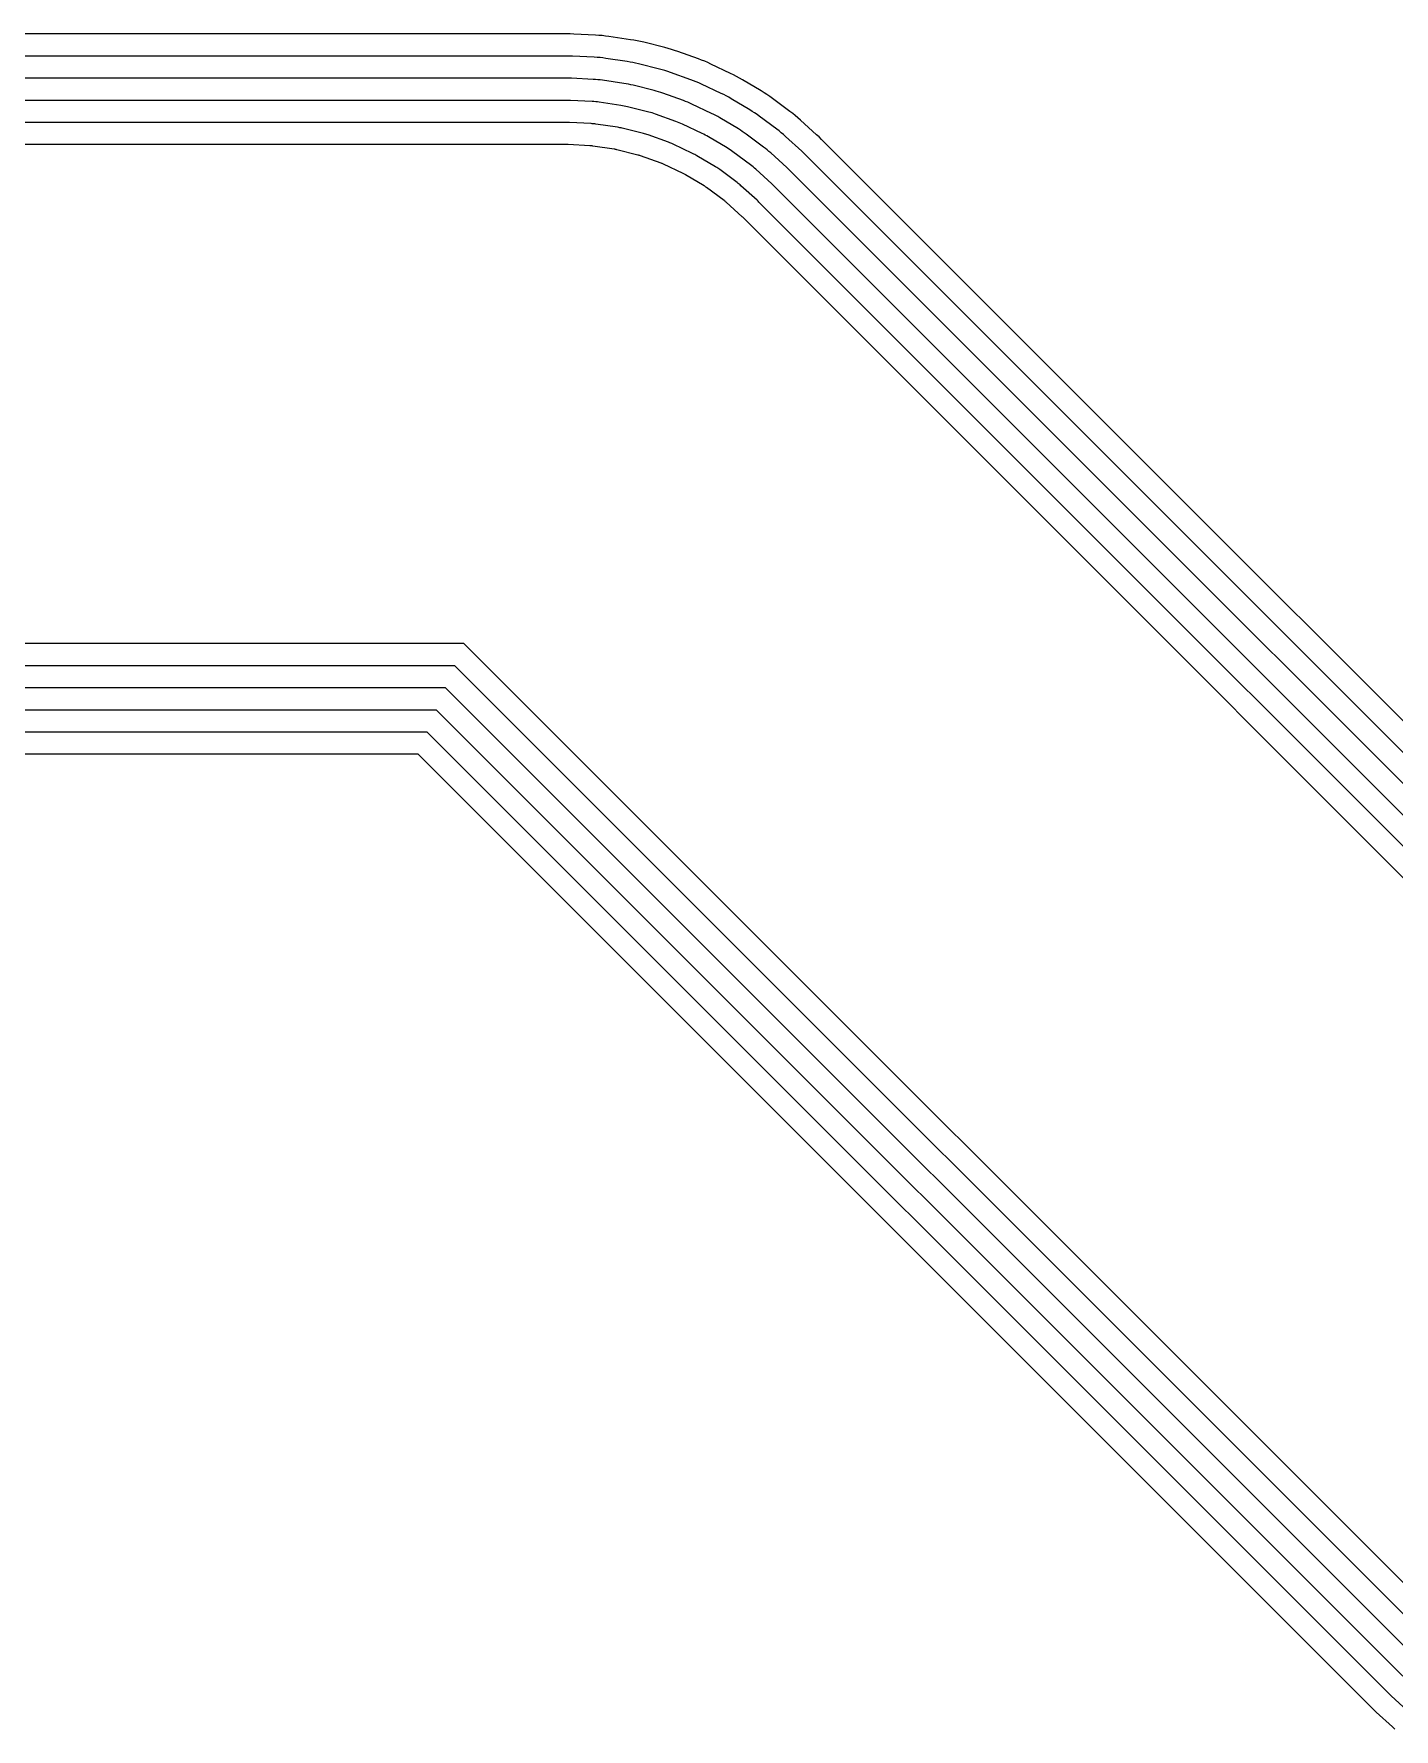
# Model space of a CAD drawing. Header units: metres. Extents: x 1.5 to 44, y 0.3 to 33.8.
# Drawn here: x 17.063 to 19.519, y 12.614 to 15.675 of the extents above; entities that cross this region are included whole.
import ezdxf

# ---------------------------------------------------------------- set-up
doc = ezdxf.new("R2010")
doc.units = ezdxf.units.M

msp = doc.modelspace()

# ---------------------------------------------------------------- linework, layer by layer
for points in [[(20.2068, 13.7627), (18.4848, 15.4848), (18.4804, 15.4891), (18.4759, 15.4932), (18.4468, 15.5196), (18.4422, 15.5237), (18.4375, 15.5276), (18.4327, 15.5315), (18.4278, 15.5352), (18.3963, 15.5586), (18.3913, 15.5622), (18.3862, 15.5656), (18.3811, 15.569), (18.3759, 15.5722), (18.3422, 15.5924), (18.3369, 15.5955), (18.3315, 15.5984), (18.3261, 15.6013), (18.3206, 15.604), (18.2851, 15.6207), (18.2795, 15.6233), (18.2738, 15.6257), (18.2681, 15.628), (18.2624, 15.6301), (18.2254, 15.6434), (18.2196, 15.6454), (18.2138, 15.6472), (18.2079, 15.6489), (18.2019, 15.6505), (18.1638, 15.66), (18.1579, 15.6614), (18.1519, 15.6627), (18.1458, 15.6638), (18.1398, 15.6648), (18.1009, 15.6706), (18.0948, 15.6714), (18.0887, 15.6721), (18.0826, 15.6726), (18.0765, 15.673), (18.0373, 15.6749), (18.0311, 15.6751), (18.025, 15.6752), (5.275, 15.6752)], [(20.1903, 13.7227), (18.4565, 15.4565), (18.4528, 15.4601), (18.449, 15.4636), (18.4199, 15.49), (18.4161, 15.4934), (18.4121, 15.4967), (18.4081, 15.4999), (18.404, 15.503), (18.3724, 15.5264), (18.3683, 15.5295), (18.364, 15.5324), (18.3597, 15.5352), (18.3553, 15.5379), (18.3216, 15.5581), (18.3172, 15.5607), (18.3127, 15.5632), (18.3081, 15.5655), (18.3035, 15.5678), (18.2679, 15.5846), (18.2633, 15.5867), (18.2585, 15.5888), (18.2537, 15.5907), (18.2489, 15.5925), (18.2119, 15.6057), (18.2071, 15.6074), (18.2021, 15.6089), (18.1972, 15.6104), (18.1922, 15.6117), (18.1541, 15.6212), (18.1491, 15.6224), (18.1441, 15.6235), (18.139, 15.6244), (18.1339, 15.6252), (18.0951, 15.631), (18.0899, 15.6317), (18.0848, 15.6323), (18.0797, 15.6327), (18.0745, 15.633), (18.0353, 15.635), (18.0302, 15.6351), (18.025, 15.6352), (5.235, 15.6352)], [(20.1737, 13.6827), (18.4282, 15.4282), (18.4252, 15.4311), (18.4222, 15.434), (18.3931, 15.4603), (18.3899, 15.4631), (18.3867, 15.4658), (18.3835, 15.4684), (18.3802, 15.4709), (18.3486, 15.4943), (18.3452, 15.4968), (18.3418, 15.4991), (18.3383, 15.5014), (18.3347, 15.5036), (18.3011, 15.5238), (18.2975, 15.5259), (18.2938, 15.5279), (18.2901, 15.5298), (18.2863, 15.5316), (18.2508, 15.5484), (18.2471, 15.5502), (18.2432, 15.5518), (18.2393, 15.5534), (18.2354, 15.5548), (18.1985, 15.568), (18.1945, 15.5694), (18.1905, 15.5707), (18.1865, 15.5718), (18.1825, 15.5729), (18.1444, 15.5824), (18.1403, 15.5834), (18.1363, 15.5843), (18.1322, 15.585), (18.128, 15.5857), (18.0892, 15.5914), (18.085, 15.592), (18.0809, 15.5925), (18.0767, 15.5928), (18.0726, 15.5931), (18.0334, 15.595), (18.0292, 15.5952), (18.025, 15.5952), (5.195, 15.5952)], [(20.1571, 13.6427), (18.3999, 15.3999), (18.3976, 15.4021), (18.3953, 15.4043), (18.3662, 15.4307), (18.3638, 15.4328), (18.3614, 15.4349), (18.3589, 15.4369), (18.3563, 15.4388), (18.3248, 15.4622), (18.3222, 15.4641), (18.3196, 15.4659), (18.3169, 15.4676), (18.3142, 15.4693), (18.2805, 15.4895), (18.2777, 15.4911), (18.2749, 15.4926), (18.2721, 15.4941), (18.2692, 15.4955), (18.2337, 15.5123), (18.2308, 15.5136), (18.2279, 15.5149), (18.2249, 15.516), (18.222, 15.5171), (18.185, 15.5304), (18.182, 15.5314), (18.1789, 15.5324), (18.1759, 15.5333), (18.1728, 15.5341), (18.1347, 15.5436), (18.1316, 15.5444), (18.1284, 15.545), (18.1253, 15.5456), (18.1222, 15.5461), (18.0833, 15.5519), (18.0802, 15.5523), (18.077, 15.5527), (18.0738, 15.5529), (18.0706, 15.5531), (18.0314, 15.5551), (18.0282, 15.5552), (18.025, 15.5552), (5.155, 15.5552)], [(20.1406, 13.6027), (18.3716, 15.3716), (18.3701, 15.3732), (18.3684, 15.3747), (18.3393, 15.4011), (18.3377, 15.4025), (18.336, 15.4039), (18.3343, 15.4053), (18.3325, 15.4067), (18.301, 15.4301), (18.2992, 15.4313), (18.2974, 15.4326), (18.2955, 15.4338), (18.2936, 15.435), (18.2599, 15.4552), (18.258, 15.4563), (18.2561, 15.4573), (18.2541, 15.4583), (18.2521, 15.4593), (18.2166, 15.4761), (18.2146, 15.477), (18.2126, 15.4779), (18.2106, 15.4787), (18.2085, 15.4795), (18.1715, 15.4927), (18.1694, 15.4934), (18.1673, 15.4941), (18.1652, 15.4947), (18.1631, 15.4953), (18.125, 15.5048), (18.1228, 15.5053), (18.1206, 15.5058), (18.1185, 15.5062), (18.1163, 15.5065), (18.0774, 15.5123), (18.0753, 15.5126), (18.0731, 15.5129), (18.0709, 15.513), (18.0687, 15.5132), (18.0294, 15.5151), (18.0272, 15.5152), (18.025, 15.5152), (5.115, 15.5152)], [(20.124, 13.5627), (18.3434, 15.3434), (18.3425, 15.3442), (18.3416, 15.345), (18.3125, 15.3714), (18.3116, 15.3722), (18.3106, 15.373), (18.3097, 15.3738), (18.3087, 15.3745), (18.2771, 15.3979), (18.2761, 15.3986), (18.2751, 15.3993), (18.2741, 15.4), (18.2731, 15.4007), (18.2394, 15.4208), (18.2383, 15.4215), (18.2372, 15.4221), (18.2361, 15.4226), (18.235, 15.4232), (18.1995, 15.4399), (18.1984, 15.4405), (18.1973, 15.4409), (18.1962, 15.4414), (18.195, 15.4418), (18.158, 15.4551), (18.1569, 15.4555), (18.1557, 15.4558), (18.1545, 15.4562), (18.1533, 15.4565), (18.1152, 15.466), (18.114, 15.4663), (18.1128, 15.4666), (18.1116, 15.4668), (18.1104, 15.467), (18.0716, 15.4727), (18.0704, 15.4729), (18.0691, 15.473), (18.0679, 15.4731), (18.0667, 15.4732), (18.0275, 15.4752), (18.0262, 15.4752), (18.025, 15.4752), (5.075, 15.4752)], [(5.075, 14.5748), (17.8385, 14.5748), (19.6192, 12.7942)], [(5.115, 14.5348), (17.822, 14.5348), (19.5909, 12.7659)], [(5.155, 14.4948), (17.8054, 14.4948), (19.5626, 12.7376)], [(5.195, 14.4548), (17.7888, 14.4548), (19.5343, 12.7093)], [(5.235, 14.4148), (17.7723, 14.4148), (19.506, 12.681), (19.5097, 12.6774), (19.5135, 12.6739), (19.5426, 12.6476)], [(5.275, 14.3748), (17.7557, 14.3748), (19.4778, 12.6527), (19.4821, 12.6485), (19.4866, 12.6443), (19.5157, 12.6179), (19.5203, 12.6139)]]:
    msp.add_lwpolyline(points)

doc.saveas('drawing.dxf')
